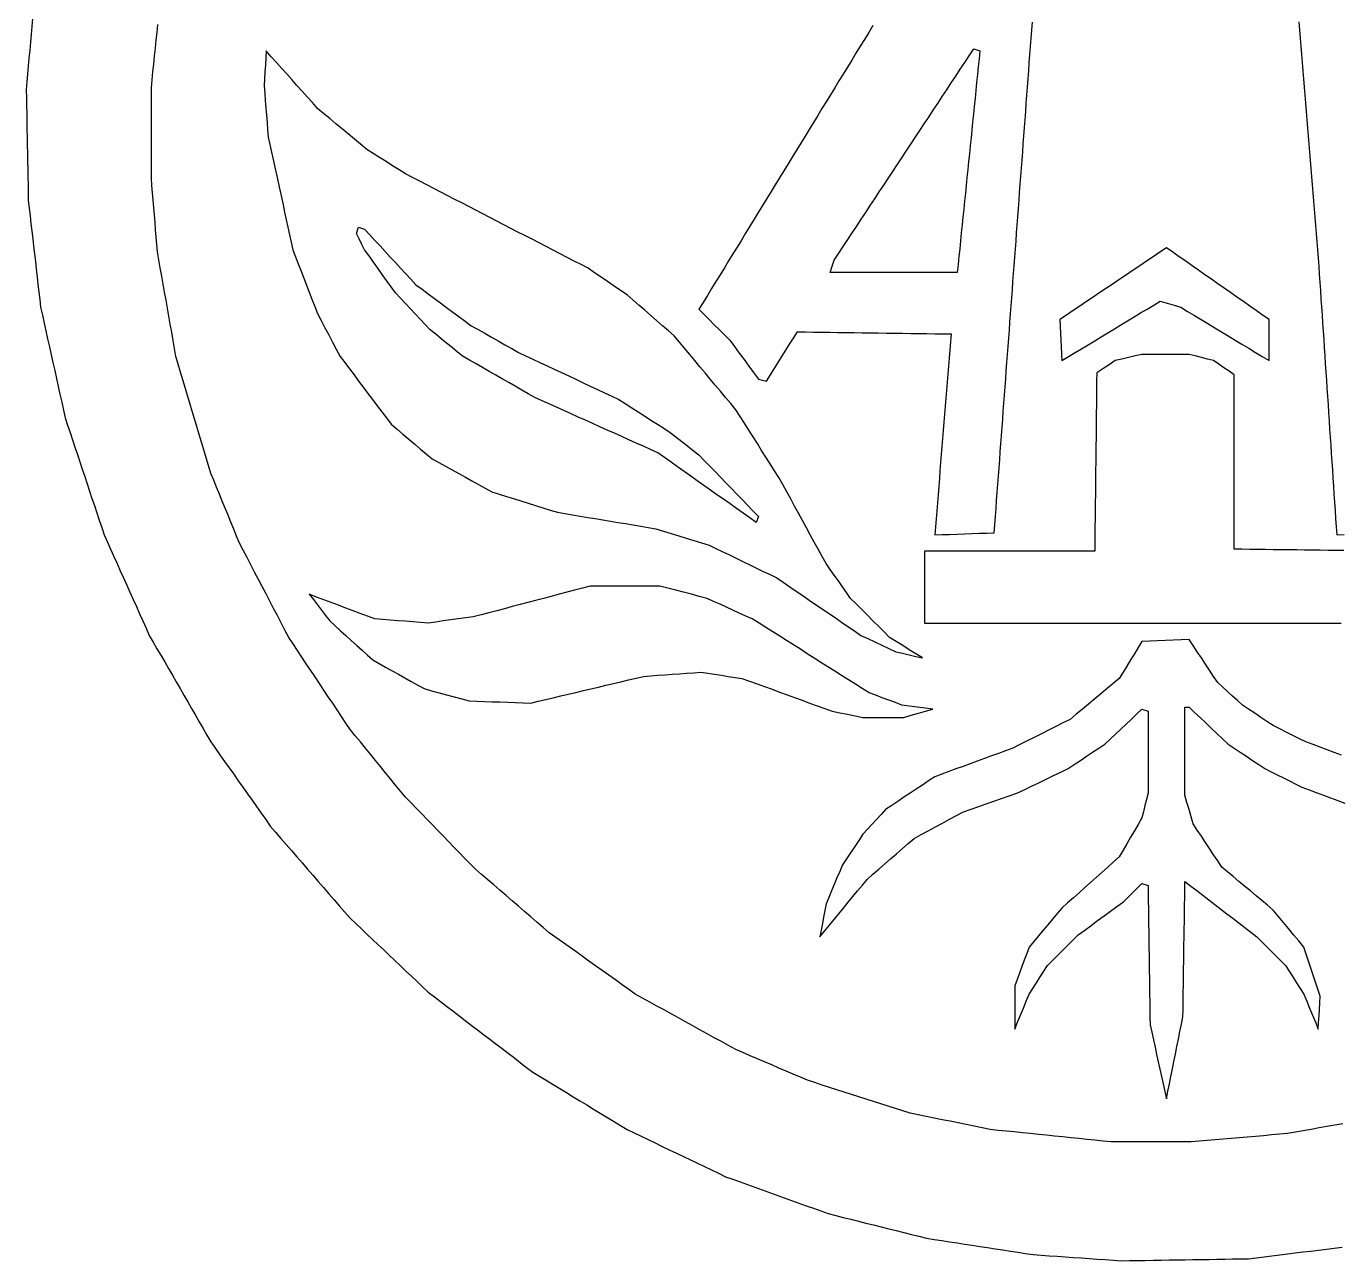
# Model space of a CAD drawing. Header units: millimetres. Extents: x 70 to 1184, y -1164 to -60.
# Drawn here: x 70 to 710, y -1164 to -562 of the extents above; entities that cross this region are included whole.
import ezdxf

# ---------------------------------------------------------------- set-up
doc = ezdxf.new("R2010")
doc.units = ezdxf.units.MM

msp = doc.modelspace()

# ---------------------------------------------------------------- linework, layer by layer
for points in [[(73, -558.2), (72.67, -562.07), (72.33, -565.93), (72, -569.8), (71.67, -573.67), (71.33, -577.53), (71, -581.4), (70.67, -585.27), (70.33, -589.13), (70, -593), (70.07, -596.86), (70.14, -600.71), (70.21, -604.57), (70.29, -608.43), (70.36, -612.29), (70.43, -616.14), (70.5, -620), (70.57, -623.86), (70.64, -627.71), (70.71, -631.57), (70.79, -635.43), (70.86, -639.29), (70.93, -643.14), (71, -647), (71.43, -650.71), (71.86, -654.43), (72.29, -658.14), (72.71, -661.86), (73.14, -665.57), (73.57, -669.29), (74, -673), (74.43, -676.71), (74.86, -680.43), (75.29, -684.14), (75.71, -687.86), (76.14, -691.57), (76.57, -695.29), (77, -699), (77.86, -702.86), (78.71, -706.71), (79.57, -710.57), (80.43, -714.43), (81.29, -718.29), (82.14, -722.14), (83, -726), (83.86, -729.86), (84.71, -733.71), (85.57, -737.57), (86.43, -741.43), (87.29, -745.29), (88.14, -749.14), (89, -753), (90.19, -756.56), (91.38, -760.12), (92.56, -763.69), (93.75, -767.25), (94.94, -770.81), (96.12, -774.38), (97.31, -777.94), (98.5, -781.5), (99.69, -785.06), (100.88, -788.62), (102.06, -792.19), (103.25, -795.75), (104.44, -799.31), (105.62, -802.88), (106.81, -806.44), (108, -810), (109.57, -813.5), (111.14, -817), (112.71, -820.5), (114.29, -824), (115.86, -827.5), (117.43, -831), (119, -834.5), (120.57, -838), (122.14, -841.5), (123.71, -845), (125.29, -848.5), (126.86, -852), (128.43, -855.5), (130, -859), (131.88, -862.25), (133.75, -865.5), (135.62, -868.75), (137.5, -872), (139.38, -875.25), (141.25, -878.5), (143.12, -881.75), (145, -885), (146.88, -888.25), (148.75, -891.5), (150.62, -894.75), (152.5, -898), (154.38, -901.25), (156.25, -904.5), (158.12, -907.75), (160, -911), (162.23, -914.15), (164.46, -917.31), (166.69, -920.46), (168.92, -923.62), (171.15, -926.77), (173.38, -929.92), (175.62, -933.08), (177.85, -936.23), (180.08, -939.38), (182.31, -942.54), (184.54, -945.69), (186.77, -948.85), (189, -952), (191.6, -955), (194.2, -958), (196.8, -961), (199.4, -964), (202, -967), (204.6, -970), (207.2, -973), (209.8, -976), (212.4, -979), (215, -982), (217.6, -985), (220.2, -988), (222.8, -991), (225.4, -994), (228, -997), (230.71, -999.57), (233.43, -1002.14), (236.14, -1004.71), (238.86, -1007.29), (241.57, -1009.86), (244.29, -1012.43), (247, -1015), (249.71, -1017.57), (252.43, -1020.14), (255.14, -1022.71), (257.86, -1025.29), (260.57, -1027.86), (263.29, -1030.43), (266, -1033), (269, -1035.29), (272, -1037.59), (275, -1039.88), (278, -1042.18), (281, -1044.47), (284, -1046.76), (287, -1049.06), (290, -1051.35), (293, -1053.65), (296, -1055.94), (299, -1058.24), (302, -1060.53), (305, -1062.82), (308, -1065.12), (311, -1067.41), (314, -1069.71), (317, -1072), (320.29, -1074), (323.57, -1076), (326.86, -1078), (330.14, -1080), (333.43, -1082), (336.71, -1084), (340, -1086), (343.29, -1088), (346.57, -1090), (349.86, -1092), (353.14, -1094), (356.43, -1096), (359.71, -1098), (363, -1100), (366.43, -1101.64), (369.86, -1103.29), (373.29, -1104.93), (376.71, -1106.57), (380.14, -1108.21), (383.57, -1109.86), (387, -1111.5), (390.43, -1113.14), (393.86, -1114.79), (397.29, -1116.43), (400.71, -1118.07), (404.14, -1119.71), (407.57, -1121.36), (411, -1123), (414.57, -1124.29), (418.14, -1125.57), (421.71, -1126.86), (425.29, -1128.14), (428.86, -1129.43), (432.43, -1130.71), (436, -1132), (439.57, -1133.29), (443.14, -1134.57), (446.71, -1135.86), (450.29, -1137.14), (453.86, -1138.43), (457.43, -1139.71), (461, -1141), (464.69, -1141.92), (468.38, -1142.85), (472.08, -1143.77), (475.77, -1144.69), (479.46, -1145.62), (483.15, -1146.54), (486.85, -1147.46), (490.54, -1148.38), (494.23, -1149.31), (497.92, -1150.23), (501.62, -1151.15), (505.31, -1152.08), (509, -1153), (512.71, -1153.57), (516.43, -1154.14), (520.14, -1154.71), (523.86, -1155.29), (527.57, -1155.86), (531.29, -1156.43), (535, -1157), (538.71, -1157.57), (542.43, -1158.14), (546.14, -1158.71), (549.86, -1159.29), (553.57, -1159.86), (557.29, -1160.43), (561, -1161), (564.91, -1161.27), (568.82, -1161.55), (572.73, -1161.82), (576.64, -1162.09), (580.55, -1162.36), (584.45, -1162.64), (588.36, -1162.91), (592.27, -1163.18), (596.18, -1163.45), (600.09, -1163.73), (604, -1164), (607.88, -1163.94), (611.75, -1163.88), (615.62, -1163.81), (619.5, -1163.75), (623.38, -1163.69), (627.25, -1163.62), (631.12, -1163.56), (635, -1163.5), (638.88, -1163.44), (642.75, -1163.38), (646.62, -1163.31), (650.5, -1163.25), (654.38, -1163.19), (658.25, -1163.12), (662.12, -1163.06), (666, -1163), (669.8, -1162.53), (673.6, -1162.07), (677.4, -1161.6), (681.2, -1161.13), (685, -1160.67), (688.8, -1160.2), (692.6, -1159.73), (696.4, -1159.27), (700.2, -1158.8), (704, -1158.33), (707.8, -1157.87), (711.6, -1157.4)], [(711.92, -1097.15), (708.08, -1097.85), (704.23, -1098.54), (700.38, -1099.23), (696.54, -1099.92), (692.69, -1100.62), (688.85, -1101.31), (685, -1102), (681.08, -1102.33), (677.17, -1102.67), (673.25, -1103), (669.33, -1103.33), (665.42, -1103.67), (661.5, -1104), (657.58, -1104.33), (653.67, -1104.67), (649.75, -1105), (645.83, -1105.33), (641.92, -1105.67), (638, -1106), (634.1, -1106), (630.2, -1106), (626.3, -1106), (622.4, -1106), (618.5, -1106), (614.6, -1106), (610.7, -1106), (606.8, -1106), (602.9, -1106), (599, -1106), (595.07, -1105.6), (591.13, -1105.2), (587.2, -1104.8), (583.27, -1104.4), (579.33, -1104), (575.4, -1103.6), (571.47, -1103.2), (567.53, -1102.8), (563.6, -1102.4), (559.67, -1102), (555.73, -1101.6), (551.8, -1101.2), (547.87, -1100.8), (543.93, -1100.4), (540, -1100), (536.1, -1099.2), (532.2, -1098.4), (528.3, -1097.6), (524.4, -1096.8), (520.5, -1096), (516.6, -1095.2), (512.7, -1094.4), (508.8, -1093.6), (504.9, -1092.8), (501, -1092), (497.43, -1090.86), (493.86, -1089.71), (490.29, -1088.57), (486.71, -1087.43), (483.14, -1086.29), (479.57, -1085.14), (476, -1084), (472.43, -1082.86), (468.86, -1081.71), (465.29, -1080.57), (461.71, -1079.43), (458.14, -1078.29), (454.57, -1077.14), (451, -1076), (447.5, -1074.5), (444, -1073), (440.5, -1071.5), (437, -1070), (433.5, -1068.5), (430, -1067), (426.5, -1065.5), (423, -1064), (419.5, -1062.5), (416, -1061), (412.5, -1059.07), (409, -1057.14), (405.5, -1055.21), (402, -1053.29), (398.5, -1051.36), (395, -1049.43), (391.5, -1047.5), (388, -1045.57), (384.5, -1043.64), (381, -1041.71), (377.5, -1039.79), (374, -1037.86), (370.5, -1035.93), (367, -1034), (363.77, -1031.69), (360.54, -1029.38), (357.31, -1027.08), (354.08, -1024.77), (350.85, -1022.46), (347.62, -1020.15), (344.38, -1017.85), (341.15, -1015.54), (337.92, -1013.23), (334.69, -1010.92), (331.46, -1008.62), (328.23, -1006.31), (325, -1004), (322, -1001.42), (319, -998.83), (316, -996.25), (313, -993.67), (310, -991.08), (307, -988.5), (304, -985.92), (301, -983.33), (298, -980.75), (295, -978.17), (292, -975.58), (289, -973), (286.38, -970.31), (283.77, -967.62), (281.15, -964.92), (278.54, -962.23), (275.92, -959.54), (273.31, -956.85), (270.69, -954.15), (268.08, -951.46), (265.46, -948.77), (262.85, -946.08), (260.23, -943.38), (257.62, -940.69), (255, -938), (252.55, -935), (250.09, -932), (247.64, -929), (245.18, -926), (242.73, -923), (240.27, -920), (237.82, -917), (235.36, -914), (232.91, -911), (230.45, -908), (228, -905), (225.86, -901.79), (223.71, -898.57), (221.57, -895.36), (219.43, -892.14), (217.29, -888.93), (215.14, -885.71), (213, -882.5), (210.86, -879.29), (208.71, -876.07), (206.57, -872.86), (204.43, -869.64), (202.29, -866.43), (200.14, -863.21), (198, -860), (196.15, -856.46), (194.31, -852.92), (192.46, -849.38), (190.62, -845.85), (188.77, -842.31), (186.92, -838.77), (185.08, -835.23), (183.23, -831.69), (181.38, -828.15), (179.54, -824.62), (177.69, -821.08), (175.85, -817.54), (174, -814), (172.6, -810.6), (171.2, -807.2), (169.8, -803.8), (168.4, -800.4), (167, -797), (165.6, -793.6), (164.2, -790.2), (162.8, -786.8), (161.4, -783.4), (160, -780), (158.87, -776.2), (157.73, -772.4), (156.6, -768.6), (155.47, -764.8), (154.33, -761), (153.2, -757.2), (152.07, -753.4), (150.93, -749.6), (149.8, -745.8), (148.67, -742), (147.53, -738.2), (146.4, -734.4), (145.27, -730.6), (144.13, -726.8), (143, -723), (142.31, -719.08), (141.62, -715.15), (140.92, -711.23), (140.23, -707.31), (139.54, -703.38), (138.85, -699.46), (138.15, -695.54), (137.46, -691.62), (136.77, -687.69), (136.08, -683.77), (135.38, -679.85), (134.69, -675.92), (134, -672), (133.7, -668.4), (133.4, -664.8), (133.1, -661.2), (132.8, -657.6), (132.5, -654), (132.2, -650.4), (131.9, -646.8), (131.6, -643.2), (131.3, -639.6), (131, -636), (131, -632), (131, -628), (131, -624), (131, -620), (131, -616), (131, -612), (131, -608), (131, -604), (131, -600), (131, -596), (131, -592), (131.4, -588.13), (131.8, -584.27), (132.2, -580.4), (132.6, -576.53), (133, -572.67), (133.4, -568.8), (133.8, -564.93), (134.2, -561.07)], [(482.85, -561.62), (480.78, -565), (478.71, -568.38), (476.64, -571.75), (474.57, -575.12), (472.5, -578.5), (470.43, -581.88), (468.36, -585.25), (466.29, -588.62), (464.22, -592), (462.15, -595.38), (460.08, -598.75), (458.01, -602.12), (455.94, -605.5), (453.88, -608.88), (451.81, -612.25), (449.74, -615.62), (447.67, -619), (445.6, -622.38), (443.53, -625.75), (441.46, -629.12), (439.39, -632.5), (437.32, -635.88), (435.25, -639.25), (433.18, -642.62), (431.11, -646), (429.04, -649.38), (426.97, -652.75), (424.9, -656.12), (422.83, -659.5), (420.76, -662.88), (418.69, -666.25), (416.62, -669.62), (414.56, -673), (412.49, -676.38), (410.42, -679.75), (408.35, -683.12), (406.28, -686.5), (404.21, -689.88), (402.14, -693.25), (400.07, -696.62), (398, -700), (400.5, -702.5), (403, -705), (405.5, -707.5), (408, -710), (410.5, -712.5), (413, -715), (415.33, -718.17), (417.67, -721.33), (420, -724.5), (422.33, -727.67), (424.67, -730.83), (427, -734), (429, -734.5), (431, -735), (432.88, -732), (434.75, -729), (436.62, -726), (438.5, -723), (440.38, -720), (442.25, -717), (444.12, -714), (446, -711), (449.95, -711.05), (453.89, -711.11), (457.84, -711.16), (461.79, -711.21), (465.74, -711.26), (469.68, -711.32), (473.63, -711.37), (477.58, -711.42), (481.53, -711.47), (485.47, -711.53), (489.42, -711.58), (493.37, -711.63), (497.32, -711.68), (501.26, -711.74), (505.21, -711.79), (509.16, -711.84), (513.11, -711.89), (517.05, -711.95), (521, -712), (520.68, -715.92), (520.36, -719.84), (520.04, -723.76), (519.72, -727.68), (519.4, -731.6), (519.08, -735.52), (518.76, -739.44), (518.44, -743.36), (518.12, -747.28), (517.8, -751.2), (517.48, -755.12), (517.16, -759.04), (516.84, -762.96), (516.52, -766.88), (516.2, -770.8), (515.88, -774.72), (515.56, -778.64), (515.24, -782.56), (514.92, -786.48), (514.6, -790.4), (514.28, -794.32), (513.96, -798.24), (513.64, -802.16), (513.32, -806.08), (513, -810), (516.62, -809.88), (520.25, -809.75), (523.88, -809.62), (527.5, -809.5), (531.12, -809.38), (534.75, -809.25), (538.38, -809.12), (542, -809), (542.3, -805.05), (542.59, -801.1), (542.89, -797.14), (543.18, -793.19), (543.48, -789.24), (543.77, -785.29), (544.07, -781.33), (544.36, -777.38), (544.66, -773.43), (544.95, -769.48), (545.25, -765.52), (545.54, -761.57), (545.84, -757.62), (546.13, -753.67), (546.43, -749.71), (546.72, -745.76), (547.02, -741.81), (547.31, -737.86), (547.61, -733.9), (547.9, -729.95), (548.2, -726), (548.5, -722.05), (548.79, -718.1), (549.09, -714.14), (549.38, -710.19), (549.68, -706.24), (549.97, -702.29), (550.27, -698.33), (550.56, -694.38), (550.86, -690.43), (551.15, -686.48), (551.45, -682.52), (551.74, -678.57), (552.04, -674.62), (552.33, -670.67), (552.63, -666.71), (552.92, -662.76), (553.22, -658.81), (553.51, -654.86), (553.81, -650.9), (554.1, -646.95), (554.4, -643), (554.7, -639.05), (554.99, -635.1), (555.29, -631.14), (555.58, -627.19), (555.88, -623.24), (556.17, -619.29), (556.47, -615.33), (556.76, -611.38), (557.06, -607.43), (557.35, -603.48), (557.65, -599.52), (557.94, -595.57), (558.24, -591.62), (558.53, -587.67), (558.83, -583.71), (559.12, -579.76), (559.42, -575.81), (559.71, -571.86), (560.01, -567.9), (560.3, -563.95), (560.6, -560)], [(690.61, -559.82), (690.93, -563.79), (691.25, -567.76), (691.58, -571.73), (691.9, -575.7), (692.23, -579.68), (692.55, -583.65), (692.87, -587.62), (693.2, -591.59), (693.52, -595.56), (693.85, -599.54), (694.17, -603.51), (694.49, -607.48), (694.82, -611.45), (695.14, -615.42), (695.46, -619.39), (695.79, -623.37), (696.11, -627.34), (696.44, -631.31), (696.76, -635.28), (697.08, -639.25), (697.41, -643.23), (697.73, -647.2), (698.06, -651.17), (698.38, -655.14), (698.7, -659.11), (699.03, -663.08), (699.35, -667.06), (699.68, -671.03), (700, -675), (700.26, -678.97), (700.53, -682.94), (700.79, -686.91), (701.06, -690.88), (701.32, -694.85), (701.59, -698.82), (701.85, -702.79), (702.12, -706.76), (702.38, -710.74), (702.65, -714.71), (702.91, -718.68), (703.18, -722.65), (703.44, -726.62), (703.71, -730.59), (703.97, -734.56), (704.24, -738.53), (704.5, -742.5), (704.76, -746.47), (705.03, -750.44), (705.29, -754.41), (705.56, -758.38), (705.82, -762.35), (706.09, -766.32), (706.35, -770.29), (706.62, -774.26), (706.88, -778.24), (707.15, -782.21), (707.41, -786.18), (707.68, -790.15), (707.94, -794.12), (708.21, -798.09), (708.47, -802.06), (708.74, -806.03), (709, -810), (712.62, -809.88)], [(712.45, -817.64), (708.64, -817.59), (704.82, -817.55), (701, -817.5), (697.18, -817.45), (693.36, -817.41), (689.55, -817.36), (685.73, -817.32), (681.91, -817.27), (678.09, -817.23), (674.27, -817.18), (670.45, -817.14), (666.64, -817.09), (662.82, -817.05), (659, -817), (659, -813.14), (659, -809.27), (659, -805.41), (659, -801.55), (659, -797.68), (659, -793.82), (659, -789.95), (659, -786.09), (659, -782.23), (659, -778.36), (659, -774.5), (659, -770.64), (659, -766.77), (659, -762.91), (659, -759.05), (659, -755.18), (659, -751.32), (659, -747.45), (659, -743.59), (659, -739.73), (659, -735.86), (659, -732), (656.5, -730.25), (654, -728.5), (651.5, -726.75), (649, -725), (646, -724.25), (643, -723.5), (640, -722.75), (637, -722), (633.17, -722), (629.33, -722), (625.5, -722), (621.67, -722), (617.83, -722), (614, -722), (610.75, -722.75), (607.5, -723.5), (604.25, -724.25), (601, -725), (598, -727), (595, -729), (592, -731), (591.95, -734.95), (591.91, -738.91), (591.86, -742.86), (591.82, -746.82), (591.77, -750.77), (591.73, -754.73), (591.68, -758.68), (591.64, -762.64), (591.59, -766.59), (591.55, -770.55), (591.5, -774.5), (591.45, -778.45), (591.41, -782.41), (591.36, -786.36), (591.32, -790.32), (591.27, -794.27), (591.23, -798.23), (591.18, -802.18), (591.14, -806.14), (591.09, -810.09), (591.05, -814.05), (591, -818), (587.05, -818), (583.1, -818), (579.14, -818), (575.19, -818), (571.24, -818), (567.29, -818), (563.33, -818), (559.38, -818), (555.43, -818), (551.48, -818), (547.52, -818), (543.57, -818), (539.62, -818), (535.67, -818), (531.71, -818), (527.76, -818), (523.81, -818), (519.86, -818), (515.9, -818), (511.95, -818), (508, -818), (508, -818), (508, -821.89), (508, -825.78), (508, -829.67), (508, -833.56), (508, -837.44), (508, -841.33), (508, -845.22), (508, -849.11), (508, -853), (511.98, -853), (515.97, -853), (519.95, -853), (523.93, -853), (527.92, -853), (531.9, -853), (535.88, -853), (539.86, -853), (543.85, -853), (547.83, -853), (551.81, -853), (555.8, -853), (559.78, -853), (563.76, -853), (567.75, -853), (571.73, -853), (575.71, -853), (579.69, -853), (583.68, -853), (587.66, -853), (591.64, -853), (595.63, -853), (599.61, -853), (603.59, -853), (607.58, -853), (611.56, -853), (615.54, -853), (619.53, -853), (623.51, -853), (627.49, -853), (631.47, -853), (635.46, -853), (639.44, -853), (643.42, -853), (647.41, -853), (651.39, -853), (655.37, -853), (659.36, -853), (663.34, -853), (667.32, -853), (671.31, -853), (675.29, -853), (679.27, -853), (683.25, -853), (687.24, -853), (691.22, -853), (695.2, -853), (699.19, -853), (703.17, -853), (707.15, -853), (711.14, -853)], [(711.27, -917.36), (707.82, -916.09), (704.36, -914.82), (700.91, -913.55), (697.45, -912.27), (694, -911), (690.8, -909.4), (687.6, -907.8), (684.4, -906.2), (681.2, -904.6), (678, -903), (675, -901), (672, -899), (669, -897), (666, -895), (663, -893), (660.6, -890.8), (658.2, -888.6), (655.8, -886.4), (653.4, -884.2), (651, -882), (649, -879), (647, -876), (645, -873), (643, -870), (641, -867), (639, -864), (637, -861), (633.17, -861.17), (629.33, -861.33), (625.5, -861.5), (621.67, -861.67), (617.83, -861.83), (614, -862), (612.17, -865), (610.33, -868), (608.5, -871), (606.67, -874), (604.83, -877), (603, -880), (600, -882.5), (597, -885), (594, -887.5), (591, -890), (588, -892.5), (585, -895), (582, -897.5), (579, -900), (575.5, -901.75), (572, -903.5), (568.5, -905.25), (565, -907), (561.5, -908.75), (558, -910.5), (554.5, -912.25), (551, -914), (547.55, -915.27), (544.09, -916.55), (540.64, -917.82), (537.18, -919.09), (533.73, -920.36), (530.27, -921.64), (526.82, -922.91), (523.36, -924.18), (519.91, -925.45), (516.45, -926.73), (513, -928), (510, -930), (507, -932), (504, -934), (501, -936), (498, -938), (495, -940), (492, -942), (489, -944), (486.8, -946.4), (484.6, -948.8), (482.4, -951.2), (480.2, -953.6), (478, -956), (476, -959), (474, -962), (472, -965), (470, -968), (468, -971), (466.67, -974.17), (465.33, -977.33), (464, -980.5), (462.67, -983.67), (461.33, -986.83), (460, -990), (459.4, -993.2), (458.8, -996.4), (458.2, -999.6), (457.6, -1002.8), (457, -1006), (459.3, -1003.2), (461.6, -1000.4), (463.9, -997.6), (466.2, -994.8), (468.5, -992), (470.8, -989.2), (473.1, -986.4), (475.4, -983.6), (477.7, -980.8), (480, -978), (482.88, -975.5), (485.75, -973), (488.62, -970.5), (491.5, -968), (494.38, -965.5), (497.25, -963), (500.12, -960.5), (503, -958), (506.43, -956.14), (509.86, -954.29), (513.29, -952.43), (516.71, -950.57), (520.14, -948.71), (523.57, -946.86), (527, -945), (530.71, -943.71), (534.43, -942.43), (538.14, -941.14), (541.86, -939.86), (545.57, -938.57), (549.29, -937.29), (553, -936), (556.57, -934.29), (560.14, -932.57), (563.71, -930.86), (567.29, -929.14), (570.86, -927.43), (574.43, -925.71), (578, -924), (581, -922), (584, -920), (587, -918), (590, -916), (593, -914), (596, -912), (598.57, -909.57), (601.14, -907.14), (603.71, -904.71), (606.29, -902.29), (608.86, -899.86), (611.43, -897.43), (614, -895), (617, -896), (617, -900), (617, -904), (617, -908), (617, -912), (617, -916), (617, -920), (617, -924), (617, -928), (617, -932), (617, -936), (616.25, -939), (615.5, -942), (614.75, -945), (614, -948), (612.17, -951.17), (610.33, -954.33), (608.5, -957.5), (606.67, -960.67), (604.83, -963.83), (603, -967), (600.2, -969.5), (597.4, -972), (594.6, -974.5), (591.8, -977), (589, -979.5), (586.2, -982), (583.4, -984.5), (580.6, -987), (577.8, -989.5), (575, -992), (572.71, -994.71), (570.43, -997.43), (568.14, -1000.14), (565.86, -1002.86), (563.57, -1005.57), (561.29, -1008.29), (559, -1011), (557.83, -1014.17), (556.67, -1017.33), (555.5, -1020.5), (554.33, -1023.67), (553.17, -1026.83), (552, -1030), (552, -1033.5), (552, -1037), (552, -1040.5), (552, -1044), (552, -1047.5), (552, -1051), (553.4, -1047.6), (554.8, -1044.2), (556.2, -1040.8), (557.6, -1037.4), (559, -1034), (560.8, -1031.2), (562.6, -1028.4), (564.4, -1025.6), (566.2, -1022.8), (568, -1020), (570.5, -1017.5), (573, -1015), (575.5, -1012.5), (578, -1010), (580.5, -1007.5), (583, -1005), (586.14, -1002.71), (589.29, -1000.43), (592.43, -998.14), (595.57, -995.86), (598.71, -993.57), (601.86, -991.29), (605, -989), (607.25, -986.75), (609.5, -984.5), (611.75, -982.25), (614, -980), (617, -981), (617.06, -984.78), (617.11, -988.56), (617.17, -992.33), (617.22, -996.11), (617.28, -999.89), (617.33, -1003.67), (617.39, -1007.44), (617.44, -1011.22), (617.5, -1015), (617.56, -1018.78), (617.61, -1022.56), (617.67, -1026.33), (617.72, -1030.11), (617.78, -1033.89), (617.83, -1037.67), (617.89, -1041.44), (617.94, -1045.22), (618, -1049), (618.8, -1052.6), (619.6, -1056.2), (620.4, -1059.8), (621.2, -1063.4), (622, -1067), (622.8, -1070.6), (623.6, -1074.2), (624.4, -1077.8), (625.2, -1081.4), (626, -1085), (626.73, -1081.36), (627.45, -1077.73), (628.18, -1074.09), (628.91, -1070.45), (629.64, -1066.82), (630.36, -1063.18), (631.09, -1059.55), (631.82, -1055.91), (632.55, -1052.27), (633.27, -1048.64), (634, -1045), (634.06, -1041.12), (634.12, -1037.24), (634.18, -1033.35), (634.24, -1029.47), (634.29, -1025.59), (634.35, -1021.71), (634.41, -1017.82), (634.47, -1013.94), (634.53, -1010.06), (634.59, -1006.18), (634.65, -1002.29), (634.71, -998.41), (634.76, -994.53), (634.82, -990.65), (634.88, -986.76), (634.94, -982.88), (635, -979), (637.92, -981.25), (640.83, -983.5), (643.75, -985.75), (646.67, -988), (649.58, -990.25), (652.5, -992.5), (655.42, -994.75), (658.33, -997), (661.25, -999.25), (664.17, -1001.5), (667.08, -1003.75), (670, -1006), (672.8, -1008.8), (675.6, -1011.6), (678.4, -1014.4), (681.2, -1017.2), (684, -1020), (685.8, -1022.8), (687.6, -1025.6), (689.4, -1028.4), (691.2, -1031.2), (693, -1034), (694.4, -1037.4), (695.8, -1040.8), (697.2, -1044.2), (698.6, -1047.6), (700, -1051), (700.2, -1047.8), (700.4, -1044.6), (700.6, -1041.4), (700.8, -1038.2), (701, -1035), (699.86, -1031.57), (698.71, -1028.14), (697.57, -1024.71), (696.43, -1021.29), (695.29, -1017.86), (694.14, -1014.43), (693, -1011), (690.5, -1008), (688, -1005), (685.5, -1002), (683, -999), (680.5, -996), (678, -993), (675.22, -990.67), (672.44, -988.33), (669.67, -986), (666.89, -983.67), (664.11, -981.33), (661.33, -979), (658.56, -976.67), (655.78, -974.33), (653, -972), (651, -969), (649, -966), (647, -963), (645, -960), (643, -957), (641, -954), (639, -951), (638, -947.5), (637, -944), (636, -940.5), (635, -937), (635, -933.09), (635, -929.18), (635, -925.27), (635, -921.36), (635, -917.45), (635, -913.55), (635, -909.64), (635, -905.73), (635, -901.82), (635, -897.91), (635, -894), (637, -894), (639.71, -896.57), (642.43, -899.14), (645.14, -901.71), (647.86, -904.29), (650.57, -906.86), (653.29, -909.43), (656, -912), (659, -914), (662, -916), (665, -918), (668, -920), (671, -922), (674, -924), (677, -925.5), (680, -927), (683, -928.5), (686, -930), (689, -931.5), (692, -933), (695.5, -934.3), (699, -935.6), (702.5, -936.9), (706, -938.2), (709.5, -939.5), (713, -940.8)]]:
    msp.add_lwpolyline(points)
for points in [[(187, -574), (186.8, -577.4), (186.6, -580.8), (186.4, -584.2), (186.2, -587.6), (186, -591), (186.29, -594.57), (186.57, -598.14), (186.86, -601.71), (187.14, -605.29), (187.43, -608.86), (187.71, -612.43), (188, -616), (188.8, -619.67), (189.6, -623.33), (190.4, -627), (191.2, -630.67), (192, -634.33), (192.8, -638), (193.6, -641.67), (194.4, -645.33), (195.2, -649), (196, -652.67), (196.8, -656.33), (197.6, -660), (198.4, -663.67), (199.2, -667.33), (200, -671), (201.33, -674.44), (202.67, -677.89), (204, -681.33), (205.33, -684.78), (206.67, -688.22), (208, -691.67), (209.33, -695.11), (210.67, -698.56), (212, -702), (213.83, -705.5), (215.67, -709), (217.5, -712.5), (219.33, -716), (221.17, -719.5), (223, -723), (225.27, -726), (227.55, -729), (229.82, -732), (232.09, -735), (234.36, -738), (236.64, -741), (238.91, -744), (241.18, -747), (243.45, -750), (245.73, -753), (248, -756), (250.86, -758.43), (253.71, -760.86), (256.57, -763.29), (259.43, -765.71), (262.29, -768.14), (265.14, -770.57), (268, -773), (271.22, -774.78), (274.44, -776.56), (277.67, -778.33), (280.89, -780.11), (284.11, -781.89), (287.33, -783.67), (290.56, -785.44), (293.78, -787.22), (297, -789), (300.56, -790.11), (304.11, -791.22), (307.67, -792.33), (311.22, -793.44), (314.78, -794.56), (318.33, -795.67), (321.89, -796.78), (325.44, -797.89), (329, -799), (332.69, -799.62), (336.38, -800.23), (340.08, -800.85), (343.77, -801.46), (347.46, -802.08), (351.15, -802.69), (354.85, -803.31), (358.54, -803.92), (362.23, -804.54), (365.92, -805.15), (369.62, -805.77), (373.31, -806.38), (377, -807), (380.71, -808.14), (384.43, -809.29), (388.14, -810.43), (391.86, -811.57), (395.57, -812.71), (399.29, -813.86), (403, -815), (406.3, -816.6), (409.6, -818.2), (412.9, -819.8), (416.2, -821.4), (419.5, -823), (422.8, -824.6), (426.1, -826.2), (429.4, -827.8), (432.7, -829.4), (436, -831), (439.15, -833.15), (442.31, -835.31), (445.46, -837.46), (448.62, -839.62), (451.77, -841.77), (454.92, -843.92), (458.08, -846.08), (461.23, -848.23), (464.38, -850.38), (467.54, -852.54), (470.69, -854.69), (473.85, -856.85), (477, -859), (480.4, -860.6), (483.8, -862.2), (487.2, -863.8), (490.6, -865.4), (494, -867), (497.25, -867.75), (500.5, -868.5), (503.75, -869.25), (507, -870), (503.8, -868), (500.6, -866), (497.4, -864), (494.2, -862), (491, -860), (488.29, -857.29), (485.57, -854.57), (482.86, -851.86), (480.14, -849.14), (477.43, -846.43), (474.71, -843.71), (472, -841), (470, -838.17), (468, -835.33), (466, -832.5), (464, -829.67), (462, -826.83), (460, -824), (458.08, -820.5), (456.17, -817), (454.25, -813.5), (452.33, -810), (450.42, -806.5), (448.5, -803), (446.58, -799.5), (444.67, -796), (442.75, -792.5), (440.83, -789), (438.92, -785.5), (437, -782), (434.9, -778.7), (432.8, -775.4), (430.7, -772.1), (428.6, -768.8), (426.5, -765.5), (424.4, -762.2), (422.3, -758.9), (420.2, -755.6), (418.1, -752.3), (416, -749), (413.5, -746), (411, -743), (408.5, -740), (406, -737), (403.5, -734), (401, -731), (398.5, -728), (396, -725), (393.5, -722), (391, -719), (388.5, -716), (386, -713), (383.12, -710.5), (380.25, -708), (377.38, -705.5), (374.5, -703), (371.62, -700.5), (368.75, -698), (365.88, -695.5), (363, -693), (359.83, -690.83), (356.67, -688.67), (353.5, -686.5), (350.33, -684.33), (347.17, -682.17), (344, -680), (340.58, -678.23), (337.15, -676.46), (333.73, -674.69), (330.31, -672.92), (326.88, -671.15), (323.46, -669.38), (320.04, -667.62), (316.62, -665.85), (313.19, -664.08), (309.77, -662.31), (306.35, -660.54), (302.92, -658.77), (299.5, -657), (296.08, -655.23), (292.65, -653.46), (289.23, -651.69), (285.81, -649.92), (282.38, -648.15), (278.96, -646.38), (275.54, -644.62), (272.12, -642.85), (268.69, -641.08), (265.27, -639.31), (261.85, -637.54), (258.42, -635.77), (255, -634), (251.83, -632), (248.67, -630), (245.5, -628), (242.33, -626), (239.17, -624), (236, -622), (233, -619.5), (230, -617), (227, -614.5), (224, -612), (221, -609.5), (218, -607), (215, -604.5), (212, -602), (209.5, -599.2), (207, -596.4), (204.5, -593.6), (202, -590.8), (199.5, -588), (197, -585.2), (194.5, -582.4), (192, -579.6), (189.5, -576.8), (187, -574)], [(535, -574), (534.61, -577.86), (534.21, -581.71), (533.82, -585.57), (533.43, -589.43), (533.04, -593.29), (532.64, -597.14), (532.25, -601), (531.86, -604.86), (531.46, -608.71), (531.07, -612.57), (530.68, -616.43), (530.29, -620.29), (529.89, -624.14), (529.5, -628), (529.11, -631.86), (528.71, -635.71), (528.32, -639.57), (527.93, -643.43), (527.54, -647.29), (527.14, -651.14), (526.75, -655), (526.36, -658.86), (525.96, -662.71), (525.57, -666.57), (525.18, -670.43), (524.79, -674.29), (524.39, -678.14), (524, -682), (520.12, -682), (516.25, -682), (512.38, -682), (508.5, -682), (504.62, -682), (500.75, -682), (496.88, -682), (493, -682), (489.12, -682), (485.25, -682), (481.38, -682), (477.5, -682), (473.62, -682), (469.75, -682), (465.88, -682), (462, -682), (463, -679), (464, -676), (466.19, -672.68), (468.39, -669.35), (470.58, -666.03), (472.77, -662.71), (474.97, -659.39), (477.16, -656.06), (479.35, -652.74), (481.55, -649.42), (483.74, -646.1), (485.94, -642.77), (488.13, -639.45), (490.32, -636.13), (492.52, -632.81), (494.71, -629.48), (496.9, -626.16), (499.1, -622.84), (501.29, -619.52), (503.48, -616.19), (505.68, -612.87), (507.87, -609.55), (510.06, -606.23), (512.26, -602.9), (514.45, -599.58), (516.65, -596.26), (518.84, -592.94), (521.03, -589.61), (523.23, -586.29), (525.42, -582.97), (527.61, -579.65), (529.81, -576.32), (532, -573), (535, -574)], [(232, -660), (235, -661), (237.5, -663.7), (240, -666.4), (242.5, -669.1), (245, -671.8), (247.5, -674.5), (250, -677.2), (252.5, -679.9), (255, -682.6), (257.5, -685.3), (260, -688), (263, -690.22), (266, -692.44), (269, -694.67), (272, -696.89), (275, -699.11), (278, -701.33), (281, -703.56), (284, -705.78), (287, -708), (290.29, -709.86), (293.57, -711.71), (296.86, -713.57), (300.14, -715.43), (303.43, -717.29), (306.71, -719.14), (310, -721), (313.5, -722.64), (317, -724.29), (320.5, -725.93), (324, -727.57), (327.5, -729.21), (331, -730.86), (334.5, -732.5), (338, -734.14), (341.5, -735.79), (345, -737.43), (348.5, -739.07), (352, -740.71), (355.5, -742.36), (359, -744), (362.12, -746), (365.25, -748), (368.38, -750), (371.5, -752), (374.62, -754), (377.75, -756), (380.88, -758), (384, -760), (386.8, -762.2), (389.6, -764.4), (392.4, -766.6), (395.2, -768.8), (398, -771), (400.64, -773.73), (403.27, -776.45), (405.91, -779.18), (408.55, -781.91), (411.18, -784.64), (413.82, -787.36), (416.45, -790.09), (419.09, -792.82), (421.73, -795.55), (424.36, -798.27), (427, -801), (426, -804), (422.8, -801.73), (419.6, -799.47), (416.4, -797.2), (413.2, -794.93), (410, -792.67), (406.8, -790.4), (403.6, -788.13), (400.4, -785.87), (397.2, -783.6), (394, -781.33), (390.8, -779.07), (387.6, -776.8), (384.4, -774.53), (381.2, -772.27), (378, -770), (374.47, -768.41), (370.94, -766.82), (367.41, -765.24), (363.88, -763.65), (360.35, -762.06), (356.82, -760.47), (353.29, -758.88), (349.76, -757.29), (346.24, -755.71), (342.71, -754.12), (339.18, -752.53), (335.65, -750.94), (332.12, -749.35), (328.59, -747.76), (325.06, -746.18), (321.53, -744.59), (318, -743), (314.82, -741.18), (311.64, -739.36), (308.45, -737.55), (305.27, -735.73), (302.09, -733.91), (298.91, -732.09), (295.73, -730.27), (292.55, -728.45), (289.36, -726.64), (286.18, -724.82), (283, -723), (280.33, -720.83), (277.67, -718.67), (275, -716.5), (272.33, -714.33), (269.67, -712.17), (267, -710), (264.57, -707.43), (262.14, -704.86), (259.71, -702.29), (257.29, -699.71), (254.86, -697.14), (252.43, -694.57), (250, -692), (247.86, -689), (245.71, -686), (243.57, -683), (241.43, -680), (239.29, -677), (237.14, -674), (235, -671), (233.67, -668.33), (232.33, -665.67), (231, -663), (232, -660)], [(574, -705), (574.17, -708.33), (574.33, -711.67), (574.5, -715), (574.67, -718.33), (574.83, -721.67), (575, -725), (578.2, -723.07), (581.4, -721.13), (584.6, -719.2), (587.8, -717.27), (591, -715.33), (594.2, -713.4), (597.4, -711.47), (600.6, -709.53), (603.8, -707.6), (607, -705.67), (610.2, -703.73), (613.4, -701.8), (616.6, -699.87), (619.8, -697.93), (623, -696), (626.33, -697), (629.67, -698), (633, -699), (636.31, -701), (639.62, -703), (642.92, -705), (646.23, -707), (649.54, -709), (652.85, -711), (656.15, -713), (659.46, -715), (662.77, -717), (666.08, -719), (669.38, -721), (672.69, -723), (676, -725), (676, -721), (676, -717), (676, -713), (676, -709), (676, -705), (672.88, -702.81), (669.75, -700.62), (666.62, -698.44), (663.5, -696.25), (660.38, -694.06), (657.25, -691.88), (654.12, -689.69), (651, -687.5), (647.88, -685.31), (644.75, -683.12), (641.62, -680.94), (638.5, -678.75), (635.38, -676.56), (632.25, -674.38), (629.12, -672.19), (626, -670), (622.75, -672.19), (619.5, -674.38), (616.25, -676.56), (613, -678.75), (609.75, -680.94), (606.5, -683.12), (603.25, -685.31), (600, -687.5), (596.75, -689.69), (593.5, -691.88), (590.25, -694.06), (587, -696.25), (583.75, -698.44), (580.5, -700.62), (577.25, -702.81), (574, -705)], [(208, -839), (210, -841.6), (212, -844.2), (214, -846.8), (216, -849.4), (218, -852), (220.62, -854.38), (223.25, -856.75), (225.88, -859.12), (228.5, -861.5), (231.12, -863.88), (233.75, -866.25), (236.38, -868.62), (239, -871), (242.12, -872.75), (245.25, -874.5), (248.38, -876.25), (251.5, -878), (254.62, -879.75), (257.75, -881.5), (260.88, -883.25), (264, -885), (267.67, -886), (271.33, -887), (275, -888), (278.67, -889), (282.33, -890), (286, -891), (289.75, -891.12), (293.5, -891.25), (297.25, -891.38), (301, -891.5), (304.75, -891.62), (308.5, -891.75), (312.25, -891.88), (316, -892), (319.67, -891.13), (323.33, -890.27), (327, -889.4), (330.67, -888.53), (334.33, -887.67), (338, -886.8), (341.67, -885.93), (345.33, -885.07), (349, -884.2), (352.67, -883.33), (356.33, -882.47), (360, -881.6), (363.67, -880.73), (367.33, -879.87), (371, -879), (374.5, -878.75), (378, -878.5), (381.5, -878.25), (385, -878), (388.5, -877.75), (392, -877.5), (395.5, -877.25), (399, -877), (402.33, -877.5), (405.67, -878), (409, -878.5), (412.33, -879), (415.67, -879.5), (419, -880), (422.67, -881.33), (426.33, -882.67), (430, -884), (433.67, -885.33), (437.33, -886.67), (441, -888), (444.67, -889.33), (448.33, -890.67), (452, -892), (455.67, -893.33), (459.33, -894.67), (463, -896), (466.75, -896.75), (470.5, -897.5), (474.25, -898.25), (478, -899), (482, -899), (486, -899), (490, -899), (494, -899), (498, -899), (501.5, -898), (505, -897), (508.5, -896), (512, -895), (508.25, -894.5), (504.5, -894), (500.75, -893.5), (497, -893), (493.8, -891.8), (490.6, -890.6), (487.4, -889.4), (484.2, -888.2), (481, -887), (477.65, -884.88), (474.29, -882.76), (470.94, -880.65), (467.59, -878.53), (464.24, -876.41), (460.88, -874.29), (457.53, -872.18), (454.18, -870.06), (450.82, -867.94), (447.47, -865.82), (444.12, -863.71), (440.76, -861.59), (437.41, -859.47), (434.06, -857.35), (430.71, -855.24), (427.35, -853.12), (424, -851), (420.86, -849.57), (417.71, -848.14), (414.57, -846.71), (411.43, -845.29), (408.29, -843.86), (405.14, -842.43), (402, -841), (398.17, -840), (394.33, -839), (390.5, -838), (386.67, -837), (382.83, -836), (379, -835), (375.22, -835), (371.44, -835), (367.67, -835), (363.89, -835), (360.11, -835), (356.33, -835), (352.56, -835), (348.78, -835), (345, -835), (341.2, -836), (337.4, -837), (333.6, -838), (329.8, -839), (326, -840), (322.2, -841), (318.4, -842), (314.6, -843), (310.8, -844), (307, -845), (303.2, -846), (299.4, -847), (295.6, -848), (291.8, -849), (288, -850), (284.33, -850.5), (280.67, -851), (277, -851.5), (273.33, -852), (269.67, -852.5), (266, -853), (262.29, -852.71), (258.57, -852.43), (254.86, -852.14), (251.14, -851.86), (247.43, -851.57), (243.71, -851.29), (240, -851), (236.44, -849.67), (232.89, -848.33), (229.33, -847), (225.78, -845.67), (222.22, -844.33), (218.67, -843), (215.11, -841.67), (211.56, -840.33), (208, -839)]]:
    msp.add_lwpolyline(points, close=True)

doc.saveas('drawing.dxf')
